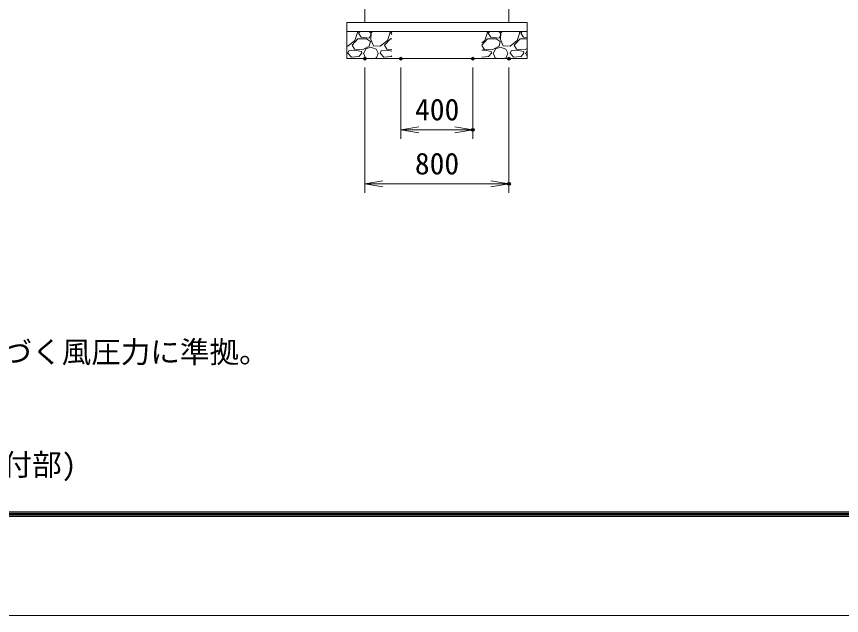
# Model space of a CAD drawing. Units: millimetres at full size. Extents: x -10500 to 10500, y -7425 to 7425.
# Drawn here: x -4846 to -269, y -7425 to -4101 of the extents above; entities that cross this region are included whole.
import ezdxf
from ezdxf.enums import TextEntityAlignment as Align

# ---------------------------------------------------------------- set-up
doc = ezdxf.new("R2010")
doc.units = ezdxf.units.MM
doc.header["$LTSCALE"] = 30
doc.header["$PDMODE"] = 32
doc.header["$PDSIZE"] = 15
for name, color, linetype, lineweight in [('0-1_0', 7, 'Continuous', 18), ('0-4_D-DCR-HCH', 7, 'Continuous', 13), ('0-5_D-STR4', 7, 'Continuous', 18), ('0-7_D-STR-DIM', 7, 'Continuous', 13), ('0-B_D-TTL-TXT', 7, 'Continuous', 13), ('0-C_D-TTL', 7, 'Continuous', 18)]:
    doc.layers.add(name, color=color, linetype=linetype, lineweight=lineweight)
doc.layers.add('0-8_Defpoints', color=253, linetype='Continuous')
doc.styles.add('ＭＳ ゴシック', font='')
doc.styles.get('ＭＳ ゴシック').set_extended_font_data('MS Gothic')

# ---------------------------------------------------------------- blocks, each defined once
blk = doc.blocks.new('_Open')
at = {"layer": '0-1_0'}
blk.add_line((-30, 5), (0, 0), dxfattribs=at)
blk.add_lwpolyline([(-30, -5), (0, 0), (-30, 0)], dxfattribs=at)

msp = doc.modelspace()

# ---------------------------------------------------------------- linework, layer by layer
at = {"layer": '0-4_D-DCR-HCH'}
for p, q in [((-2968.2, -4234.8), (-2953.8, -4189.8)), ((-2953.8, -4189.8), (-2956.85, -4184.81)), ((-2939.81, -4184.81), (-2948.4, -4193.4)), ((-2948.4, -4193.4), (-2934, -4215)), ((-2880, -4193.4), (-2889.81, -4184.81)), ((-2889, -4220.4), (-2880, -4204.2)), ((-2878.2, -4191.6), (-2880, -4229.4)), ((-2880, -4204.2), (-2880, -4193.4)), ((-2870.77, -4184.81), (-2878.2, -4191.6)), ((-2788.2, -4234.8), (-2773.8, -4189.8)), ((-2773.8, -4189.8), (-2776.85, -4184.81)), ((-2763.59, -4188.59), (-2768.4, -4193.4)), ((-2768.4, -4193.4), (-2763.59, -4200.62)), ((-2248.2, -4234.8), (-2233.8, -4189.8)), ((-2233.8, -4189.8), (-2236.85, -4184.81)), ((-2219.81, -4184.81), (-2228.4, -4193.4)), ((-2228.4, -4193.4), (-2214, -4215)), ((-2160, -4193.4), (-2169.81, -4184.81)), ((-2169, -4220.4), (-2160, -4204.2)), ((-2158.2, -4191.6), (-2160, -4229.4)), ((-2160, -4204.2), (-2160, -4193.4)), ((-2150.77, -4184.81), (-2158.2, -4191.6)), ((-2068.2, -4234.8), (-2053.8, -4189.8)), ((-2053.8, -4189.8), (-2056.85, -4184.81)), ((-2039.81, -4184.81), (-2048.4, -4193.4)), ((-2048.4, -4193.4), (-2034, -4215)), ((-2984.4, -4260), (-2952, -4224)), ((-2952, -4224), (-2905.2, -4224)), ((-2934, -4215), (-2889, -4220.4)), ((-2905.2, -4224), (-2881.8, -4240.2)), ((-2881.8, -4240.2), (-2889, -4265.4)), ((-2880, -4229.4), (-2865.6, -4263.6)), ((-2827.8, -4265.4), (-2788.2, -4234.8)), ((-2804.4, -4260), (-2772, -4224)), ((-2772, -4224), (-2763.59, -4224)), ((-2263.59, -4259.1), (-2232, -4224)), ((-2263.59, -4246.69), (-2248.2, -4234.8)), ((-2232, -4224), (-2185.2, -4224)), ((-2214, -4215), (-2169, -4220.4)), ((-2185.2, -4224), (-2161.8, -4240.2)), ((-2161.8, -4240.2), (-2169, -4265.4)), ((-2160, -4229.4), (-2145.6, -4263.6)), ((-2107.8, -4265.4), (-2068.2, -4234.8)), ((-2084.4, -4260), (-2052, -4224)), ((-2052, -4224), (-2013.59, -4224)), ((-2034, -4215), (-2013.59, -4217.45)), ((-3007.8, -4305), (-3002.4, -4290.6)), ((-2968.2, -4287), (-3002.4, -4290.6)), ((-2971.8, -4281.6), (-2984.4, -4260)), ((-2926.8, -4285.2), (-2971.8, -4281.6)), ((-2932.2, -4296), (-2968.2, -4287)), ((-2930.4, -4305), (-2932.2, -4296)), ((-2889, -4265.4), (-2926.8, -4285.2)), ((-2919.6, -4305), (-2908.8, -4279.8)), ((-2908.8, -4279.8), (-2880, -4270.8)), ((-2880, -4270.8), (-2851.2, -4281.6)), ((-2865.6, -4263.6), (-2827.8, -4265.4)), ((-2851.2, -4281.6), (-2840.4, -4305)), ((-2827.8, -4305), (-2822.4, -4290.6)), ((-2788.2, -4287), (-2822.4, -4290.6)), ((-2791.8, -4281.6), (-2804.4, -4260)), ((-2763.59, -4283.86), (-2791.8, -4281.6)), ((-2763.59, -4293.15), (-2788.2, -4287)), ((-2251.8, -4281.6), (-2263.59, -4261.4)), ((-2248.2, -4287), (-2263.59, -4288.62)), ((-2206.8, -4285.2), (-2251.8, -4281.6)), ((-2212.2, -4296), (-2248.2, -4287)), ((-2210.4, -4305), (-2212.2, -4296)), ((-2169, -4265.4), (-2206.8, -4285.2)), ((-2199.6, -4305), (-2188.8, -4279.8)), ((-2188.8, -4279.8), (-2160, -4270.8)), ((-2160, -4270.8), (-2131.2, -4281.6)), ((-2145.6, -4263.6), (-2107.8, -4265.4)), ((-2131.2, -4281.6), (-2120.4, -4305)), ((-2107.8, -4305), (-2102.4, -4290.6)), ((-2068.2, -4287), (-2102.4, -4290.6)), ((-2071.8, -4281.6), (-2084.4, -4260)), ((-2026.8, -4285.2), (-2071.8, -4281.6)), ((-2032.2, -4296), (-2068.2, -4287)), ((-2030.4, -4305), (-2032.2, -4296)), ((-2013.59, -4278.28), (-2026.8, -4285.2)), ((-2019.6, -4305), (-2013.59, -4290.97)), ((-3004.64, -4334.81), (-3013.59, -4334.07)), ((-2988, -4326.6), (-3007.8, -4305)), ((-2946.6, -4323), (-2988, -4326.6)), ((-2930.4, -4305), (-2946.6, -4323)), ((-2943, -4333.8), (-2945.36, -4334.81)), ((-2939.96, -4334.81), (-2943, -4333.8)), ((-2921.4, -4305), (-2910.6, -4330.2)), ((-2910.6, -4330.2), (-2894.92, -4334.81)), ((-2865.09, -4334.81), (-2849.4, -4330.2)), ((-2849.4, -4330.2), (-2840.4, -4305)), ((-2836.8, -4333.8), (-2837.91, -4334.81)), ((-2824.64, -4334.81), (-2836.8, -4333.8)), ((-2808, -4326.6), (-2827.8, -4305)), ((-2766.6, -4323), (-2808, -4326.6)), ((-2763.59, -4319.65), (-2766.6, -4323)), ((-2763.59, -4334.05), (-2765.36, -4334.81)), ((-2226.6, -4323), (-2263.59, -4326.22)), ((-2210.4, -4305), (-2226.6, -4323)), ((-2223, -4333.8), (-2225.36, -4334.81)), ((-2219.96, -4334.81), (-2223, -4333.8)), ((-2201.4, -4305), (-2190.6, -4330.2)), ((-2190.6, -4330.2), (-2174.92, -4334.81)), ((-2145.09, -4334.81), (-2129.4, -4330.2)), ((-2129.4, -4330.2), (-2120.4, -4305)), ((-2116.8, -4333.8), (-2117.91, -4334.81)), ((-2104.64, -4334.81), (-2116.8, -4333.8)), ((-2088, -4326.6), (-2107.8, -4305)), ((-2046.6, -4323), (-2088, -4326.6)), ((-2030.4, -4305), (-2046.6, -4323)), ((-2043, -4333.8), (-2045.36, -4334.81)), ((-2039.96, -4334.81), (-2043, -4333.8)), ((-2021.4, -4305), (-2013.59, -4323.23))]:
    msp.add_line(p, q, dxfattribs=at)
msp.add_lwpolyline([(-3013.59, -4265.12), (-3007.8, -4265.4), (-2968.2, -4234.8)], dxfattribs=at)
at = {"layer": '0-5_D-STR4'}
for p, q in [((-2913.59, -4134.81), (-2913.59, -3734.81)), ((-2113.59, -4134.81), (-2113.59, -3734.81)), ((-2013.59, -4134.81), (-3013.59, -4134.81)), ((-3013.59, -4134.81), (-3013.59, -4334.81)), ((-2013.59, -4134.81), (-2013.59, -4334.81)), ((-2013.59, -4184.81), (-3013.59, -4184.81)), ((-2013.59, -4334.81), (-3013.59, -4334.81))]:
    msp.add_line(p, q, dxfattribs=at)
at = {"layer": '0-7_D-STR-DIM'}
for p, q in [((-2913.59, -4384.81), (-2913.59, -5080.16)), ((-2713.59, -4384.81), (-2713.59, -4780.16)), ((-2313.59, -4384.81), (-2313.59, -4780.16)), ((-2113.59, -4384.81), (-2113.59, -5080.16)), ((-2713.59, -4730.16), (-2313.59, -4730.16)), ((-2913.59, -5030.16), (-2113.59, -5030.16))]:
    msp.add_line(p, q, dxfattribs=at)
at = {"layer": '0-8_Defpoints'}
for p in [(-2913.59, -4334.81), (-2713.59, -4334.81), (-2313.59, -4334.81), (-2113.59, -4334.81), (-2313.59, -4730.16), (-2113.59, -5030.16)]:
    msp.add_point(p, dxfattribs=at)
at = {"layer": '0-C_D-TTL', "color": 2}
msp.add_lwpolyline([(-10500, 7425), (10500, 7425), (10500, -7425), (-10500, -7425)], close=True, dxfattribs=at)
at = {"layer": '0-C_D-TTL'}
for points in [[(-9825, 6875), (9825, 6875), (9825, -6875), (-9825, -6875)], [(-9818.75, 6868.75), (9818.75, 6868.75), (9818.75, -6868.75), (-9818.75, -6868.75)], [(-9812.5, 6862.5), (9812.5, 6862.5), (9812.5, -6862.5), (-9812.5, -6862.5)], [(-9806.25, 6856.25), (9806.25, 6856.25), (9806.25, -6856.25), (-9806.25, -6856.25)], [(-9800, 6850), (9800, 6850), (9800, -6850), (-9800, -6850)]]:
    msp.add_lwpolyline(points, close=True, dxfattribs=at)

# ---------------------------------------------------------------- block references
at = {"layer": '0-7_D-STR-DIM', "xscale": 3.333333, "yscale": 3.333333, "rotation": 180}
for p in [(-2713.59, -4730.16), (-2913.59, -5030.16)]:
    msp.add_blockref('_Open', p, dxfattribs=at)
at = {"layer": '0-7_D-STR-DIM', "xscale": 3.333333, "yscale": 3.333333}
for p in [(-2313.59, -4730.16), (-2113.59, -5030.16)]:
    msp.add_blockref('_Open', p, dxfattribs=at)

# ---------------------------------------------------------------- texts
at = {"layer": '0-7_D-STR-DIM', "style": 'ＭＳ ゴシック'}
for s, p in [('400', (-2634.84, -4713.29)), ('800', (-2635.79, -5013.29))]:
    msp.add_text(s, height=120.3, dxfattribs=at).set_placement(p, align=Align.BOTTOM_LEFT)
at = {"layer": '0-B_D-TTL-TXT', "style": 'ＭＳ ゴシック'}
for s, p in [('（設計条件）風荷重：昭和57年改正 建築基準法・同施行令に基づく風圧力に準拠。', (-9600, -6059.01)), ('※本製品は胴縁に現場孔あけが必要な製品になります。(支柱取付部)', (-9600, -6684.01))]:
    msp.add_text(s, height=120.3, dxfattribs=at).set_placement(p, align=Align.BOTTOM_LEFT)

doc.saveas('drawing.dxf')
